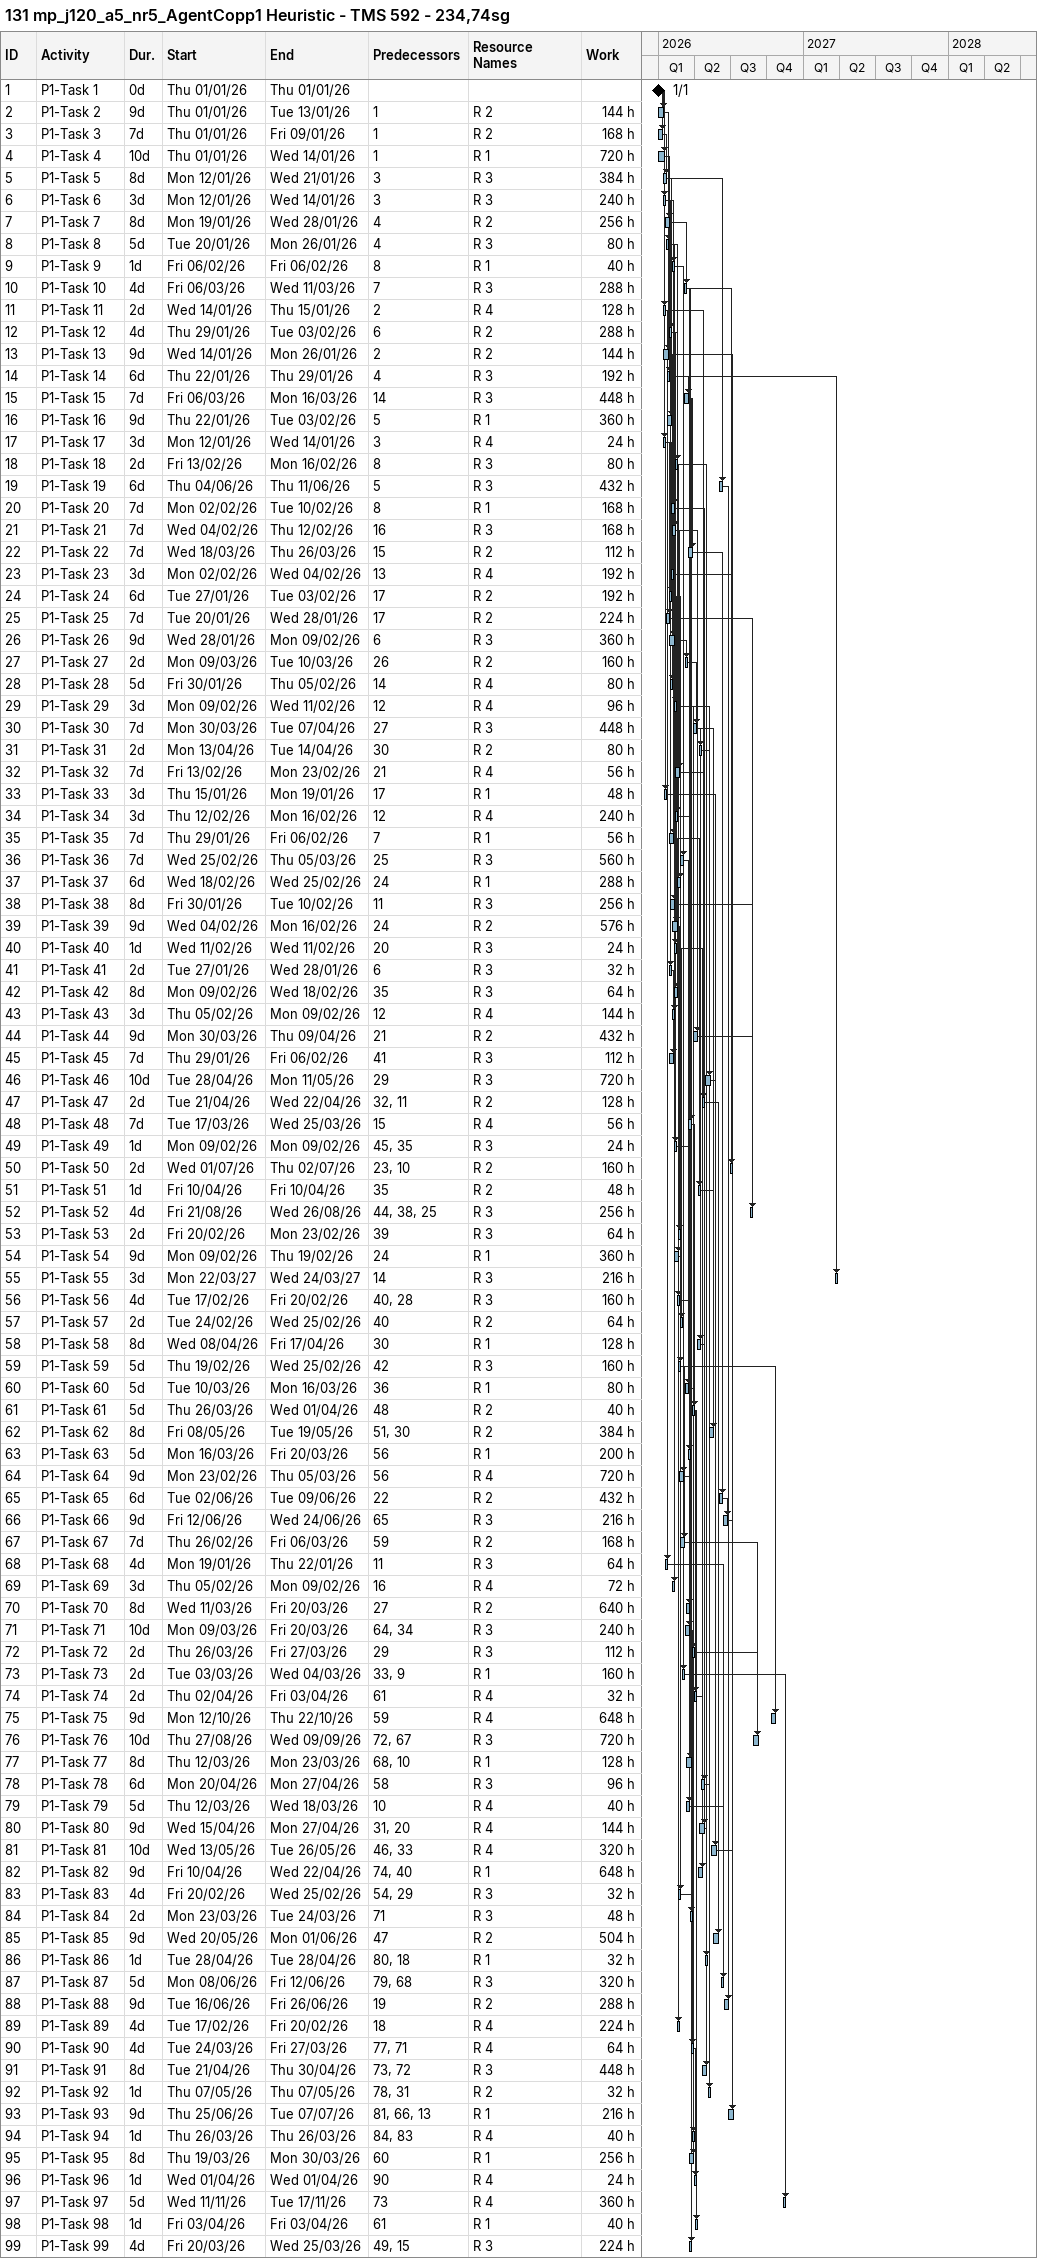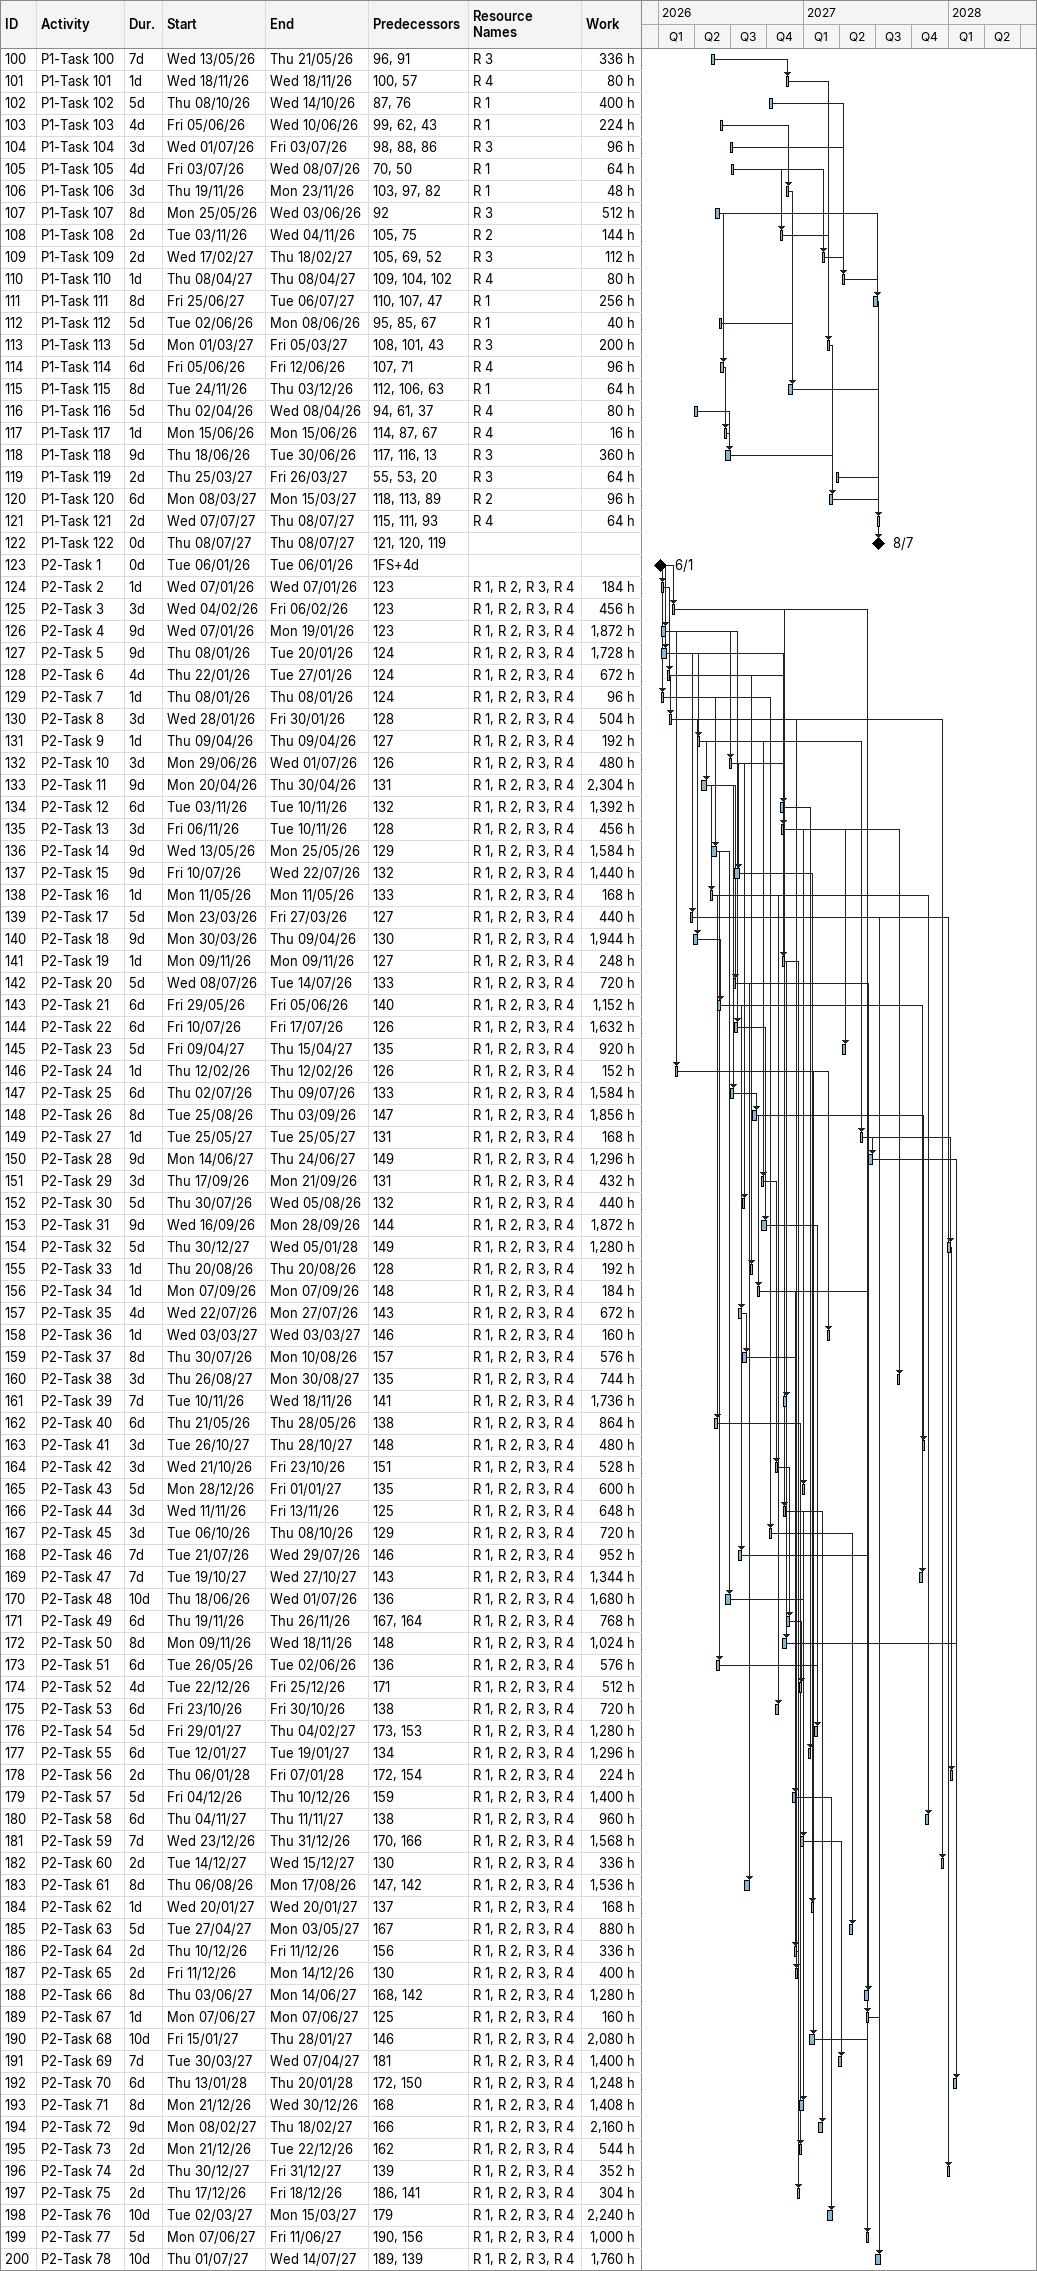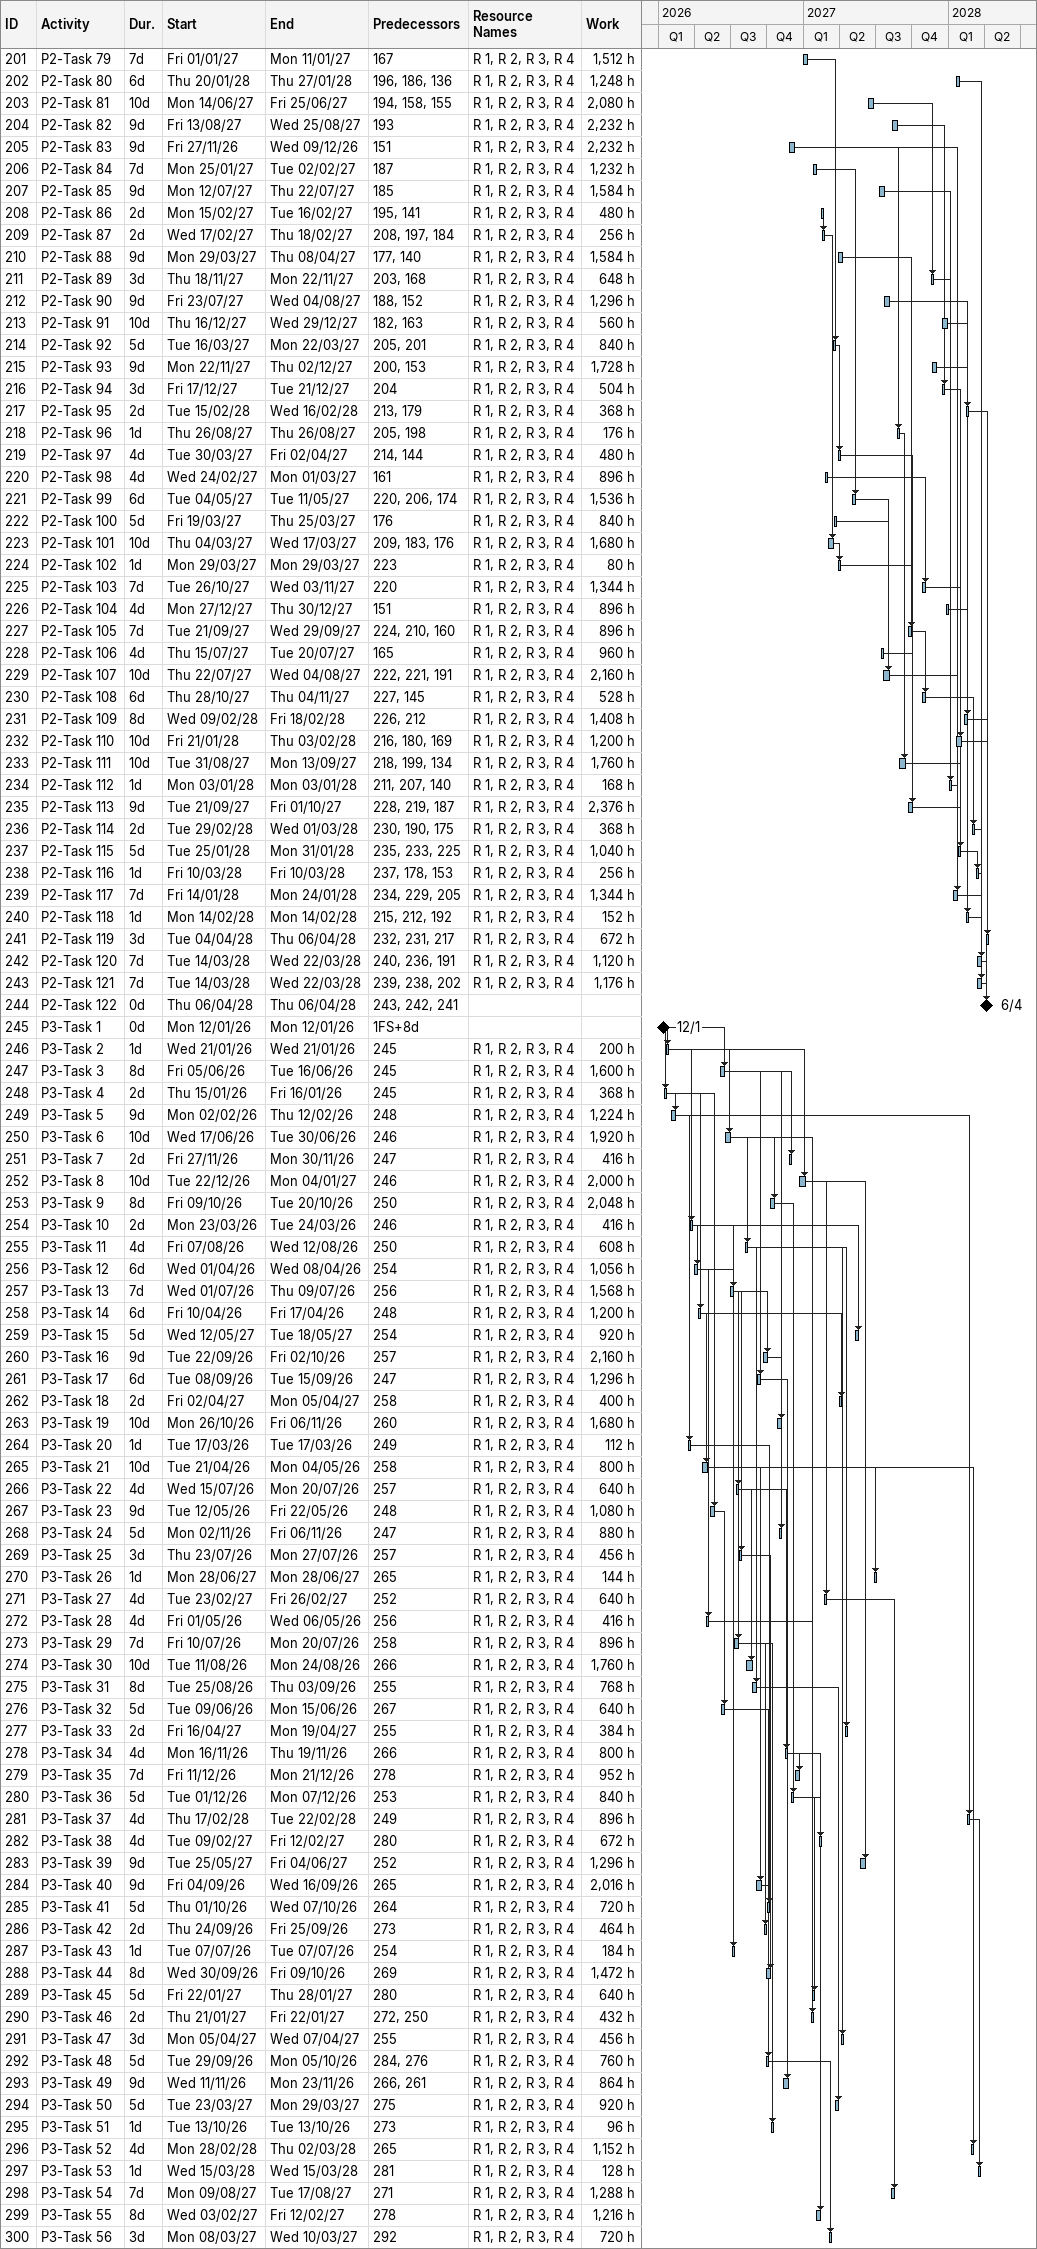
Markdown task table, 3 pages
131 mp_j120_a5_nr5_AgentCopp1 Heuristic - TMS 592 - 234,74sg

| ID | Task | Duration | Start | Finish | Predecessors | Resources | Work (h) |
|---|---|---|---|---|---|---|---|
| 1 | P1-Task 1 | 0d | 2026-01-01 | 2026-01-01 |  |  |  |
| 2 | P1-Task 2 | 9d | 2026-01-01 | 2026-01-13 | 1 | R 2 | 144 |
| 3 | P1-Task 3 | 7d | 2026-01-01 | 2026-01-09 | 1 | R 2 | 168 |
| 4 | P1-Task 4 | 10d | 2026-01-01 | 2026-01-14 | 1 | R 1 | 720 |
| 5 | P1-Task 5 | 8d | 2026-01-12 | 2026-01-21 | 3 | R 3 | 384 |
| 6 | P1-Task 6 | 3d | 2026-01-12 | 2026-01-14 | 3 | R 3 | 240 |
| 7 | P1-Task 7 | 8d | 2026-01-19 | 2026-01-28 | 4 | R 2 | 256 |
| 8 | P1-Task 8 | 5d | 2026-01-20 | 2026-01-26 | 4 | R 3 | 80 |
| 9 | P1-Task 9 | 1d | 2026-02-06 | 2026-02-06 | 8 | R 1 | 40 |
| 10 | P1-Task 10 | 4d | 2026-03-06 | 2026-03-11 | 7 | R 3 | 288 |
| 11 | P1-Task 11 | 2d | 2026-01-14 | 2026-01-15 | 2 | R 4 | 128 |
| 12 | P1-Task 12 | 4d | 2026-01-29 | 2026-02-03 | 6 | R 2 | 288 |
| 13 | P1-Task 13 | 9d | 2026-01-14 | 2026-01-26 | 2 | R 2 | 144 |
| 14 | P1-Task 14 | 6d | 2026-01-22 | 2026-01-29 | 4 | R 3 | 192 |
| 15 | P1-Task 15 | 7d | 2026-03-06 | 2026-03-16 | 14 | R 3 | 448 |
| 16 | P1-Task 16 | 9d | 2026-01-22 | 2026-02-03 | 5 | R 1 | 360 |
| 17 | P1-Task 17 | 3d | 2026-01-12 | 2026-01-14 | 3 | R 4 | 24 |
| 18 | P1-Task 18 | 2d | 2026-02-13 | 2026-02-16 | 8 | R 3 | 80 |
| 19 | P1-Task 19 | 6d | 2026-06-04 | 2026-06-11 | 5 | R 3 | 432 |
| 20 | P1-Task 20 | 7d | 2026-02-02 | 2026-02-10 | 8 | R 1 | 168 |
| 21 | P1-Task 21 | 7d | 2026-02-04 | 2026-02-12 | 16 | R 3 | 168 |
| 22 | P1-Task 22 | 7d | 2026-03-18 | 2026-03-26 | 15 | R 2 | 112 |
| 23 | P1-Task 23 | 3d | 2026-02-02 | 2026-02-04 | 13 | R 4 | 192 |
| 24 | P1-Task 24 | 6d | 2026-01-27 | 2026-02-03 | 17 | R 2 | 192 |
| 25 | P1-Task 25 | 7d | 2026-01-20 | 2026-01-28 | 17 | R 2 | 224 |
| 26 | P1-Task 26 | 9d | 2026-01-28 | 2026-02-09 | 6 | R 3 | 360 |
| 27 | P1-Task 27 | 2d | 2026-03-09 | 2026-03-10 | 26 | R 2 | 160 |
| 28 | P1-Task 28 | 5d | 2026-01-30 | 2026-02-05 | 14 | R 4 | 80 |
| 29 | P1-Task 29 | 3d | 2026-02-09 | 2026-02-11 | 12 | R 4 | 96 |
| 30 | P1-Task 30 | 7d | 2026-03-30 | 2026-04-07 | 27 | R 3 | 448 |
| 31 | P1-Task 31 | 2d | 2026-04-13 | 2026-04-14 | 30 | R 2 | 80 |
| 32 | P1-Task 32 | 7d | 2026-02-13 | 2026-02-23 | 21 | R 4 | 56 |
| 33 | P1-Task 33 | 3d | 2026-01-15 | 2026-01-19 | 17 | R 1 | 48 |
| 34 | P1-Task 34 | 3d | 2026-02-12 | 2026-02-16 | 12 | R 4 | 240 |
| 35 | P1-Task 35 | 7d | 2026-01-29 | 2026-02-06 | 7 | R 1 | 56 |
| 36 | P1-Task 36 | 7d | 2026-02-25 | 2026-03-05 | 25 | R 3 | 560 |
| 37 | P1-Task 37 | 6d | 2026-02-18 | 2026-02-25 | 24 | R 1 | 288 |
| 38 | P1-Task 38 | 8d | 2026-01-30 | 2026-02-10 | 11 | R 3 | 256 |
| 39 | P1-Task 39 | 9d | 2026-02-04 | 2026-02-16 | 24 | R 2 | 576 |
| 40 | P1-Task 40 | 1d | 2026-02-11 | 2026-02-11 | 20 | R 3 | 24 |
| 41 | P1-Task 41 | 2d | 2026-01-27 | 2026-01-28 | 6 | R 3 | 32 |
| 42 | P1-Task 42 | 8d | 2026-02-09 | 2026-02-18 | 35 | R 3 | 64 |
| 43 | P1-Task 43 | 3d | 2026-02-05 | 2026-02-09 | 12 | R 4 | 144 |
| 44 | P1-Task 44 | 9d | 2026-03-30 | 2026-04-09 | 21 | R 2 | 432 |
| 45 | P1-Task 45 | 7d | 2026-01-29 | 2026-02-06 | 41 | R 3 | 112 |
| 46 | P1-Task 46 | 10d | 2026-04-28 | 2026-05-11 | 29 | R 3 | 720 |
| 47 | P1-Task 47 | 2d | 2026-04-21 | 2026-04-22 | 32, 11 | R 2 | 128 |
| 48 | P1-Task 48 | 7d | 2026-03-17 | 2026-03-25 | 15 | R 4 | 56 |
| 49 | P1-Task 49 | 1d | 2026-02-09 | 2026-02-09 | 45, 35 | R 3 | 24 |
| 50 | P1-Task 50 | 2d | 2026-07-01 | 2026-07-02 | 23, 10 | R 2 | 160 |
| 51 | P1-Task 51 | 1d | 2026-04-10 | 2026-04-10 | 35 | R 2 | 48 |
| 52 | P1-Task 52 | 4d | 2026-08-21 | 2026-08-26 | 44, 38, 25 | R 3 | 256 |
| 53 | P1-Task 53 | 2d | 2026-02-20 | 2026-02-23 | 39 | R 3 | 64 |
| 54 | P1-Task 54 | 9d | 2026-02-09 | 2026-02-19 | 24 | R 1 | 360 |
| 55 | P1-Task 55 | 3d | 2027-03-22 | 2027-03-24 | 14 | R 3 | 216 |
| 56 | P1-Task 56 | 4d | 2026-02-17 | 2026-02-20 | 40, 28 | R 3 | 160 |
| 57 | P1-Task 57 | 2d | 2026-02-24 | 2026-02-25 | 40 | R 2 | 64 |
| 58 | P1-Task 58 | 8d | 2026-04-08 | 2026-04-17 | 30 | R 1 | 128 |
| 59 | P1-Task 59 | 5d | 2026-02-19 | 2026-02-25 | 42 | R 3 | 160 |
| 60 | P1-Task 60 | 5d | 2026-03-10 | 2026-03-16 | 36 | R 1 | 80 |
| 61 | P1-Task 61 | 5d | 2026-03-26 | 2026-04-01 | 48 | R 2 | 40 |
| 62 | P1-Task 62 | 8d | 2026-05-08 | 2026-05-19 | 51, 30 | R 2 | 384 |
| 63 | P1-Task 63 | 5d | 2026-03-16 | 2026-03-20 | 56 | R 1 | 200 |
| 64 | P1-Task 64 | 9d | 2026-02-23 | 2026-03-05 | 56 | R 4 | 720 |
| 65 | P1-Task 65 | 6d | 2026-06-02 | 2026-06-09 | 22 | R 2 | 432 |
| 66 | P1-Task 66 | 9d | 2026-06-12 | 2026-06-24 | 65 | R 3 | 216 |
| 67 | P1-Task 67 | 7d | 2026-02-26 | 2026-03-06 | 59 | R 2 | 168 |
| 68 | P1-Task 68 | 4d | 2026-01-19 | 2026-01-22 | 11 | R 3 | 64 |
| 69 | P1-Task 69 | 3d | 2026-02-05 | 2026-02-09 | 16 | R 4 | 72 |
| 70 | P1-Task 70 | 8d | 2026-03-11 | 2026-03-20 | 27 | R 2 | 640 |
| 71 | P1-Task 71 | 10d | 2026-03-09 | 2026-03-20 | 64, 34 | R 3 | 240 |
| 72 | P1-Task 72 | 2d | 2026-03-26 | 2026-03-27 | 29 | R 3 | 112 |
| 73 | P1-Task 73 | 2d | 2026-03-03 | 2026-03-04 | 33, 9 | R 1 | 160 |
| 74 | P1-Task 74 | 2d | 2026-04-02 | 2026-04-03 | 61 | R 4 | 32 |
| 75 | P1-Task 75 | 9d | 2026-10-12 | 2026-10-22 | 59 | R 4 | 648 |
| 76 | P1-Task 76 | 10d | 2026-08-27 | 2026-09-09 | 72, 67 | R 3 | 720 |
| 77 | P1-Task 77 | 8d | 2026-03-12 | 2026-03-23 | 68, 10 | R 1 | 128 |
| 78 | P1-Task 78 | 6d | 2026-04-20 | 2026-04-27 | 58 | R 3 | 96 |
| 79 | P1-Task 79 | 5d | 2026-03-12 | 2026-03-18 | 10 | R 4 | 40 |
| 80 | P1-Task 80 | 9d | 2026-04-15 | 2026-04-27 | 31, 20 | R 4 | 144 |
| 81 | P1-Task 81 | 10d | 2026-05-13 | 2026-05-26 | 46, 33 | R 4 | 320 |
| 82 | P1-Task 82 | 9d | 2026-04-10 | 2026-04-22 | 74, 40 | R 1 | 648 |
| 83 | P1-Task 83 | 4d | 2026-02-20 | 2026-02-25 | 54, 29 | R 3 | 32 |
| 84 | P1-Task 84 | 2d | 2026-03-23 | 2026-03-24 | 71 | R 3 | 48 |
| 85 | P1-Task 85 | 9d | 2026-05-20 | 2026-06-01 | 47 | R 2 | 504 |
| 86 | P1-Task 86 | 1d | 2026-04-28 | 2026-04-28 | 80, 18 | R 1 | 32 |
| 87 | P1-Task 87 | 5d | 2026-06-08 | 2026-06-12 | 79, 68 | R 3 | 320 |
| 88 | P1-Task 88 | 9d | 2026-06-16 | 2026-06-26 | 19 | R 2 | 288 |
| 89 | P1-Task 89 | 4d | 2026-02-17 | 2026-02-20 | 18 | R 4 | 224 |
| 90 | P1-Task 90 | 4d | 2026-03-24 | 2026-03-27 | 77, 71 | R 4 | 64 |
| 91 | P1-Task 91 | 8d | 2026-04-21 | 2026-04-30 | 73, 72 | R 3 | 448 |
| 92 | P1-Task 92 | 1d | 2026-05-07 | 2026-05-07 | 78, 31 | R 2 | 32 |
| 93 | P1-Task 93 | 9d | 2026-06-25 | 2026-07-07 | 81, 66, 13 | R 1 | 216 |
| 94 | P1-Task 94 | 1d | 2026-03-26 | 2026-03-26 | 84, 83 | R 4 | 40 |
| 95 | P1-Task 95 | 8d | 2026-03-19 | 2026-03-30 | 60 | R 1 | 256 |
| 96 | P1-Task 96 | 1d | 2026-04-01 | 2026-04-01 | 90 | R 4 | 24 |
| 97 | P1-Task 97 | 5d | 2026-11-11 | 2026-11-17 | 73 | R 4 | 360 |
| 98 | P1-Task 98 | 1d | 2026-04-03 | 2026-04-03 | 61 | R 1 | 40 |
| 99 | P1-Task 99 | 4d | 2026-03-20 | 2026-03-25 | 49, 15 | R 3 | 224 |
| 100 | P1-Task 100 | 7d | 2026-05-13 | 2026-05-21 | 96, 91 | R 3 | 336 |
| 101 | P1-Task 101 | 1d | 2026-11-18 | 2026-11-18 | 100, 57 | R 4 | 80 |
| 102 | P1-Task 102 | 5d | 2026-10-08 | 2026-10-14 | 87, 76 | R 1 | 400 |
| 103 | P1-Task 103 | 4d | 2026-06-05 | 2026-06-10 | 99, 62, 43 | R 1 | 224 |
| 104 | P1-Task 104 | 3d | 2026-07-01 | 2026-07-03 | 98, 88, 86 | R 3 | 96 |
| 105 | P1-Task 105 | 4d | 2026-07-03 | 2026-07-08 | 70, 50 | R 1 | 64 |
| 106 | P1-Task 106 | 3d | 2026-11-19 | 2026-11-23 | 103, 97, 82 | R 1 | 48 |
| 107 | P1-Task 107 | 8d | 2026-05-25 | 2026-06-03 | 92 | R 3 | 512 |
| 108 | P1-Task 108 | 2d | 2026-11-03 | 2026-11-04 | 105, 75 | R 2 | 144 |
| 109 | P1-Task 109 | 2d | 2027-02-17 | 2027-02-18 | 105, 69, 52 | R 3 | 112 |
| 110 | P1-Task 110 | 1d | 2027-04-08 | 2027-04-08 | 109, 104, 102 | R 4 | 80 |
| 111 | P1-Task 111 | 8d | 2027-06-25 | 2027-07-06 | 110, 107, 47 | R 1 | 256 |
| 112 | P1-Task 112 | 5d | 2026-06-02 | 2026-06-08 | 95, 85, 67 | R 1 | 40 |
| 113 | P1-Task 113 | 5d | 2027-03-01 | 2027-03-05 | 108, 101, 43 | R 3 | 200 |
| 114 | P1-Task 114 | 6d | 2026-06-05 | 2026-06-12 | 107, 71 | R 4 | 96 |
| 115 | P1-Task 115 | 8d | 2026-11-24 | 2026-12-03 | 112, 106, 63 | R 1 | 64 |
| 116 | P1-Task 116 | 5d | 2026-04-02 | 2026-04-08 | 94, 61, 37 | R 4 | 80 |
| 117 | P1-Task 117 | 1d | 2026-06-15 | 2026-06-15 | 114, 87, 67 | R 4 | 16 |
| 118 | P1-Task 118 | 9d | 2026-06-18 | 2026-06-30 | 117, 116, 13 | R 3 | 360 |
| 119 | P1-Task 119 | 2d | 2027-03-25 | 2027-03-26 | 55, 53, 20 | R 3 | 64 |
| 120 | P1-Task 120 | 6d | 2027-03-08 | 2027-03-15 | 118, 113, 89 | R 2 | 96 |
| 121 | P1-Task 121 | 2d | 2027-07-07 | 2027-07-08 | 115, 111, 93 | R 4 | 64 |
| 122 | P1-Task 122 | 0d | 2027-07-08 | 2027-07-08 | 121, 120, 119 |  |  |
| 123 | P2-Task 1 | 0d | 2026-01-06 | 2026-01-06 | 1FS+4d |  |  |
| 124 | P2-Task 2 | 1d | 2026-01-07 | 2026-01-07 | 123 | R 1, R 2, R 3, R 4 | 184 |
| 125 | P2-Task 3 | 3d | 2026-02-04 | 2026-02-06 | 123 | R 1, R 2, R 3, R 4 | 456 |
| 126 | P2-Task 4 | 9d | 2026-01-07 | 2026-01-19 | 123 | R 1, R 2, R 3, R 4 | 1872 |
| 127 | P2-Task 5 | 9d | 2026-01-08 | 2026-01-20 | 124 | R 1, R 2, R 3, R 4 | 1728 |
| 128 | P2-Task 6 | 4d | 2026-01-22 | 2026-01-27 | 124 | R 1, R 2, R 3, R 4 | 672 |
| 129 | P2-Task 7 | 1d | 2026-01-08 | 2026-01-08 | 124 | R 1, R 2, R 3, R 4 | 96 |
| 130 | P2-Task 8 | 3d | 2026-01-28 | 2026-01-30 | 128 | R 1, R 2, R 3, R 4 | 504 |
| 131 | P2-Task 9 | 1d | 2026-04-09 | 2026-04-09 | 127 | R 1, R 2, R 3, R 4 | 192 |
| 132 | P2-Task 10 | 3d | 2026-06-29 | 2026-07-01 | 126 | R 1, R 2, R 3, R 4 | 480 |
| 133 | P2-Task 11 | 9d | 2026-04-20 | 2026-04-30 | 131 | R 1, R 2, R 3, R 4 | 2304 |
| 134 | P2-Task 12 | 6d | 2026-11-03 | 2026-11-10 | 132 | R 1, R 2, R 3, R 4 | 1392 |
| 135 | P2-Task 13 | 3d | 2026-11-06 | 2026-11-10 | 128 | R 1, R 2, R 3, R 4 | 456 |
| 136 | P2-Task 14 | 9d | 2026-05-13 | 2026-05-25 | 129 | R 1, R 2, R 3, R 4 | 1584 |
| 137 | P2-Task 15 | 9d | 2026-07-10 | 2026-07-22 | 132 | R 1, R 2, R 3, R 4 | 1440 |
| 138 | P2-Task 16 | 1d | 2026-05-11 | 2026-05-11 | 133 | R 1, R 2, R 3, R 4 | 168 |
| 139 | P2-Task 17 | 5d | 2026-03-23 | 2026-03-27 | 127 | R 1, R 2, R 3, R 4 | 440 |
| 140 | P2-Task 18 | 9d | 2026-03-30 | 2026-04-09 | 130 | R 1, R 2, R 3, R 4 | 1944 |
| 141 | P2-Task 19 | 1d | 2026-11-09 | 2026-11-09 | 127 | R 1, R 2, R 3, R 4 | 248 |
| 142 | P2-Task 20 | 5d | 2026-07-08 | 2026-07-14 | 133 | R 1, R 2, R 3, R 4 | 720 |
| 143 | P2-Task 21 | 6d | 2026-05-29 | 2026-06-05 | 140 | R 1, R 2, R 3, R 4 | 1152 |
| 144 | P2-Task 22 | 6d | 2026-07-10 | 2026-07-17 | 126 | R 1, R 2, R 3, R 4 | 1632 |
| 145 | P2-Task 23 | 5d | 2027-04-09 | 2027-04-15 | 135 | R 1, R 2, R 3, R 4 | 920 |
| 146 | P2-Task 24 | 1d | 2026-02-12 | 2026-02-12 | 126 | R 1, R 2, R 3, R 4 | 152 |
| 147 | P2-Task 25 | 6d | 2026-07-02 | 2026-07-09 | 133 | R 1, R 2, R 3, R 4 | 1584 |
| 148 | P2-Task 26 | 8d | 2026-08-25 | 2026-09-03 | 147 | R 1, R 2, R 3, R 4 | 1856 |
| 149 | P2-Task 27 | 1d | 2027-05-25 | 2027-05-25 | 131 | R 1, R 2, R 3, R 4 | 168 |
| 150 | P2-Task 28 | 9d | 2027-06-14 | 2027-06-24 | 149 | R 1, R 2, R 3, R 4 | 1296 |
| 151 | P2-Task 29 | 3d | 2026-09-17 | 2026-09-21 | 131 | R 1, R 2, R 3, R 4 | 432 |
| 152 | P2-Task 30 | 5d | 2026-07-30 | 2026-08-05 | 132 | R 1, R 2, R 3, R 4 | 440 |
| 153 | P2-Task 31 | 9d | 2026-09-16 | 2026-09-28 | 144 | R 1, R 2, R 3, R 4 | 1872 |
| 154 | P2-Task 32 | 5d | 2027-12-30 | 2028-01-05 | 149 | R 1, R 2, R 3, R 4 | 1280 |
| 155 | P2-Task 33 | 1d | 2026-08-20 | 2026-08-20 | 128 | R 1, R 2, R 3, R 4 | 192 |
| 156 | P2-Task 34 | 1d | 2026-09-07 | 2026-09-07 | 148 | R 1, R 2, R 3, R 4 | 184 |
| 157 | P2-Task 35 | 4d | 2026-07-22 | 2026-07-27 | 143 | R 1, R 2, R 3, R 4 | 672 |
| 158 | P2-Task 36 | 1d | 2027-03-03 | 2027-03-03 | 146 | R 1, R 2, R 3, R 4 | 160 |
| 159 | P2-Task 37 | 8d | 2026-07-30 | 2026-08-10 | 157 | R 1, R 2, R 3, R 4 | 576 |
| 160 | P2-Task 38 | 3d | 2027-08-26 | 2027-08-30 | 135 | R 1, R 2, R 3, R 4 | 744 |
| 161 | P2-Task 39 | 7d | 2026-11-10 | 2026-11-18 | 141 | R 1, R 2, R 3, R 4 | 1736 |
| 162 | P2-Task 40 | 6d | 2026-05-21 | 2026-05-28 | 138 | R 1, R 2, R 3, R 4 | 864 |
| 163 | P2-Task 41 | 3d | 2027-10-26 | 2027-10-28 | 148 | R 1, R 2, R 3, R 4 | 480 |
| 164 | P2-Task 42 | 3d | 2026-10-21 | 2026-10-23 | 151 | R 1, R 2, R 3, R 4 | 528 |
| 165 | P2-Task 43 | 5d | 2026-12-28 | 2027-01-01 | 135 | R 1, R 2, R 3, R 4 | 600 |
| 166 | P2-Task 44 | 3d | 2026-11-11 | 2026-11-13 | 125 | R 1, R 2, R 3, R 4 | 648 |
| 167 | P2-Task 45 | 3d | 2026-10-06 | 2026-10-08 | 129 | R 1, R 2, R 3, R 4 | 720 |
| 168 | P2-Task 46 | 7d | 2026-07-21 | 2026-07-29 | 146 | R 1, R 2, R 3, R 4 | 952 |
| 169 | P2-Task 47 | 7d | 2027-10-19 | 2027-10-27 | 143 | R 1, R 2, R 3, R 4 | 1344 |
| 170 | P2-Task 48 | 10d | 2026-06-18 | 2026-07-01 | 136 | R 1, R 2, R 3, R 4 | 1680 |
| 171 | P2-Task 49 | 6d | 2026-11-19 | 2026-11-26 | 167, 164 | R 1, R 2, R 3, R 4 | 768 |
| 172 | P2-Task 50 | 8d | 2026-11-09 | 2026-11-18 | 148 | R 1, R 2, R 3, R 4 | 1024 |
| 173 | P2-Task 51 | 6d | 2026-05-26 | 2026-06-02 | 136 | R 1, R 2, R 3, R 4 | 576 |
| 174 | P2-Task 52 | 4d | 2026-12-22 | 2026-12-25 | 171 | R 1, R 2, R 3, R 4 | 512 |
| 175 | P2-Task 53 | 6d | 2026-10-23 | 2026-10-30 | 138 | R 1, R 2, R 3, R 4 | 720 |
| 176 | P2-Task 54 | 5d | 2027-01-29 | 2027-02-04 | 173, 153 | R 1, R 2, R 3, R 4 | 1280 |
| 177 | P2-Task 55 | 6d | 2027-01-12 | 2027-01-19 | 134 | R 1, R 2, R 3, R 4 | 1296 |
| 178 | P2-Task 56 | 2d | 2028-01-06 | 2028-01-07 | 172, 154 | R 1, R 2, R 3, R 4 | 224 |
| 179 | P2-Task 57 | 5d | 2026-12-04 | 2026-12-10 | 159 | R 1, R 2, R 3, R 4 | 1400 |
| 180 | P2-Task 58 | 6d | 2027-11-04 | 2027-11-11 | 138 | R 1, R 2, R 3, R 4 | 960 |
| 181 | P2-Task 59 | 7d | 2026-12-23 | 2026-12-31 | 170, 166 | R 1, R 2, R 3, R 4 | 1568 |
| 182 | P2-Task 60 | 2d | 2027-12-14 | 2027-12-15 | 130 | R 1, R 2, R 3, R 4 | 336 |
| 183 | P2-Task 61 | 8d | 2026-08-06 | 2026-08-17 | 147, 142 | R 1, R 2, R 3, R 4 | 1536 |
| 184 | P2-Task 62 | 1d | 2027-01-20 | 2027-01-20 | 137 | R 1, R 2, R 3, R 4 | 168 |
| 185 | P2-Task 63 | 5d | 2027-04-27 | 2027-05-03 | 167 | R 1, R 2, R 3, R 4 | 880 |
| 186 | P2-Task 64 | 2d | 2026-12-10 | 2026-12-11 | 156 | R 1, R 2, R 3, R 4 | 336 |
| 187 | P2-Task 65 | 2d | 2026-12-11 | 2026-12-14 | 130 | R 1, R 2, R 3, R 4 | 400 |
| 188 | P2-Task 66 | 8d | 2027-06-03 | 2027-06-14 | 168, 142 | R 1, R 2, R 3, R 4 | 1280 |
| 189 | P2-Task 67 | 1d | 2027-06-07 | 2027-06-07 | 125 | R 1, R 2, R 3, R 4 | 160 |
| 190 | P2-Task 68 | 10d | 2027-01-15 | 2027-01-28 | 146 | R 1, R 2, R 3, R 4 | 2080 |
| 191 | P2-Task 69 | 7d | 2027-03-30 | 2027-04-07 | 181 | R 1, R 2, R 3, R 4 | 1400 |
| 192 | P2-Task 70 | 6d | 2028-01-13 | 2028-01-20 | 172, 150 | R 1, R 2, R 3, R 4 | 1248 |
| 193 | P2-Task 71 | 8d | 2026-12-21 | 2026-12-30 | 168 | R 1, R 2, R 3, R 4 | 1408 |
| 194 | P2-Task 72 | 9d | 2027-02-08 | 2027-02-18 | 166 | R 1, R 2, R 3, R 4 | 2160 |
| 195 | P2-Task 73 | 2d | 2026-12-21 | 2026-12-22 | 162 | R 1, R 2, R 3, R 4 | 544 |
| 196 | P2-Task 74 | 2d | 2027-12-30 | 2027-12-31 | 139 | R 1, R 2, R 3, R 4 | 352 |
| 197 | P2-Task 75 | 2d | 2026-12-17 | 2026-12-18 | 186, 141 | R 1, R 2, R 3, R 4 | 304 |
| 198 | P2-Task 76 | 10d | 2027-03-02 | 2027-03-15 | 179 | R 1, R 2, R 3, R 4 | 2240 |
| 199 | P2-Task 77 | 5d | 2027-06-07 | 2027-06-11 | 190, 156 | R 1, R 2, R 3, R 4 | 1000 |
| 200 | P2-Task 78 | 10d | 2027-07-01 | 2027-07-14 | 189, 139 | R 1, R 2, R 3, R 4 | 1760 |
| 201 | P2-Task 79 | 7d | 2027-01-01 | 2027-01-11 | 167 | R 1, R 2, R 3, R 4 | 1512 |
| 202 | P2-Task 80 | 6d | 2028-01-20 | 2028-01-27 | 196, 186, 136 | R 1, R 2, R 3, R 4 | 1248 |
| 203 | P2-Task 81 | 10d | 2027-06-14 | 2027-06-25 | 194, 158, 155 | R 1, R 2, R 3, R 4 | 2080 |
| 204 | P2-Task 82 | 9d | 2027-08-13 | 2027-08-25 | 193 | R 1, R 2, R 3, R 4 | 2232 |
| 205 | P2-Task 83 | 9d | 2026-11-27 | 2026-12-09 | 151 | R 1, R 2, R 3, R 4 | 2232 |
| 206 | P2-Task 84 | 7d | 2027-01-25 | 2027-02-02 | 187 | R 1, R 2, R 3, R 4 | 1232 |
| 207 | P2-Task 85 | 9d | 2027-07-12 | 2027-07-22 | 185 | R 1, R 2, R 3, R 4 | 1584 |
| 208 | P2-Task 86 | 2d | 2027-02-15 | 2027-02-16 | 195, 141 | R 1, R 2, R 3, R 4 | 480 |
| 209 | P2-Task 87 | 2d | 2027-02-17 | 2027-02-18 | 208, 197, 184 | R 1, R 2, R 3, R 4 | 256 |
| 210 | P2-Task 88 | 9d | 2027-03-29 | 2027-04-08 | 177, 140 | R 1, R 2, R 3, R 4 | 1584 |
| 211 | P2-Task 89 | 3d | 2027-11-18 | 2027-11-22 | 203, 168 | R 1, R 2, R 3, R 4 | 648 |
| 212 | P2-Task 90 | 9d | 2027-07-23 | 2027-08-04 | 188, 152 | R 1, R 2, R 3, R 4 | 1296 |
| 213 | P2-Task 91 | 10d | 2027-12-16 | 2027-12-29 | 182, 163 | R 1, R 2, R 3, R 4 | 560 |
| 214 | P2-Task 92 | 5d | 2027-03-16 | 2027-03-22 | 205, 201 | R 1, R 2, R 3, R 4 | 840 |
| 215 | P2-Task 93 | 9d | 2027-11-22 | 2027-12-02 | 200, 153 | R 1, R 2, R 3, R 4 | 1728 |
| 216 | P2-Task 94 | 3d | 2027-12-17 | 2027-12-21 | 204 | R 1, R 2, R 3, R 4 | 504 |
| 217 | P2-Task 95 | 2d | 2028-02-15 | 2028-02-16 | 213, 179 | R 1, R 2, R 3, R 4 | 368 |
| 218 | P2-Task 96 | 1d | 2027-08-26 | 2027-08-26 | 205, 198 | R 1, R 2, R 3, R 4 | 176 |
| 219 | P2-Task 97 | 4d | 2027-03-30 | 2027-04-02 | 214, 144 | R 1, R 2, R 3, R 4 | 480 |
| 220 | P2-Task 98 | 4d | 2027-02-24 | 2027-03-01 | 161 | R 1, R 2, R 3, R 4 | 896 |
| 221 | P2-Task 99 | 6d | 2027-05-04 | 2027-05-11 | 220, 206, 174 | R 1, R 2, R 3, R 4 | 1536 |
| 222 | P2-Task 100 | 5d | 2027-03-19 | 2027-03-25 | 176 | R 1, R 2, R 3, R 4 | 840 |
| 223 | P2-Task 101 | 10d | 2027-03-04 | 2027-03-17 | 209, 183, 176 | R 1, R 2, R 3, R 4 | 1680 |
| 224 | P2-Task 102 | 1d | 2027-03-29 | 2027-03-29 | 223 | R 1, R 2, R 3, R 4 | 80 |
| 225 | P2-Task 103 | 7d | 2027-10-26 | 2027-11-03 | 220 | R 1, R 2, R 3, R 4 | 1344 |
| 226 | P2-Task 104 | 4d | 2027-12-27 | 2027-12-30 | 151 | R 1, R 2, R 3, R 4 | 896 |
| 227 | P2-Task 105 | 7d | 2027-09-21 | 2027-09-29 | 224, 210, 160 | R 1, R 2, R 3, R 4 | 896 |
| 228 | P2-Task 106 | 4d | 2027-07-15 | 2027-07-20 | 165 | R 1, R 2, R 3, R 4 | 960 |
| 229 | P2-Task 107 | 10d | 2027-07-22 | 2027-08-04 | 222, 221, 191 | R 1, R 2, R 3, R 4 | 2160 |
| 230 | P2-Task 108 | 6d | 2027-10-28 | 2027-11-04 | 227, 145 | R 1, R 2, R 3, R 4 | 528 |
| 231 | P2-Task 109 | 8d | 2028-02-09 | 2028-02-18 | 226, 212 | R 1, R 2, R 3, R 4 | 1408 |
| 232 | P2-Task 110 | 10d | 2028-01-21 | 2028-02-03 | 216, 180, 169 | R 1, R 2, R 3, R 4 | 1200 |
| 233 | P2-Task 111 | 10d | 2027-08-31 | 2027-09-13 | 218, 199, 134 | R 1, R 2, R 3, R 4 | 1760 |
| 234 | P2-Task 112 | 1d | 2028-01-03 | 2028-01-03 | 211, 207, 140 | R 1, R 2, R 3, R 4 | 168 |
| 235 | P2-Task 113 | 9d | 2027-09-21 | 2027-10-01 | 228, 219, 187 | R 1, R 2, R 3, R 4 | 2376 |
| 236 | P2-Task 114 | 2d | 2028-02-29 | 2028-03-01 | 230, 190, 175 | R 1, R 2, R 3, R 4 | 368 |
| 237 | P2-Task 115 | 5d | 2028-01-25 | 2028-01-31 | 235, 233, 225 | R 1, R 2, R 3, R 4 | 1040 |
| 238 | P2-Task 116 | 1d | 2028-03-10 | 2028-03-10 | 237, 178, 153 | R 1, R 2, R 3, R 4 | 256 |
| 239 | P2-Task 117 | 7d | 2028-01-14 | 2028-01-24 | 234, 229, 205 | R 1, R 2, R 3, R 4 | 1344 |
| 240 | P2-Task 118 | 1d | 2028-02-14 | 2028-02-14 | 215, 212, 192 | R 1, R 2, R 3, R 4 | 152 |
| 241 | P2-Task 119 | 3d | 2028-04-04 | 2028-04-06 | 232, 231, 217 | R 1, R 2, R 3, R 4 | 672 |
| 242 | P2-Task 120 | 7d | 2028-03-14 | 2028-03-22 | 240, 236, 191 | R 1, R 2, R 3, R 4 | 1120 |
| 243 | P2-Task 121 | 7d | 2028-03-14 | 2028-03-22 | 239, 238, 202 | R 1, R 2, R 3, R 4 | 1176 |
| 244 | P2-Task 122 | 0d | 2028-04-06 | 2028-04-06 | 243, 242, 241 |  |  |
| 245 | P3-Task 1 | 0d | 2026-01-12 | 2026-01-12 | 1FS+8d |  |  |
| 246 | P3-Task 2 | 1d | 2026-01-21 | 2026-01-21 | 245 | R 1, R 2, R 3, R 4 | 200 |
| 247 | P3-Task 3 | 8d | 2026-06-05 | 2026-06-16 | 245 | R 1, R 2, R 3, R 4 | 1600 |
| 248 | P3-Task 4 | 2d | 2026-01-15 | 2026-01-16 | 245 | R 1, R 2, R 3, R 4 | 368 |
| 249 | P3-Task 5 | 9d | 2026-02-02 | 2026-02-12 | 248 | R 1, R 2, R 3, R 4 | 1224 |
| 250 | P3-Task 6 | 10d | 2026-06-17 | 2026-06-30 | 246 | R 1, R 2, R 3, R 4 | 1920 |
| 251 | P3-Task 7 | 2d | 2026-11-27 | 2026-11-30 | 247 | R 1, R 2, R 3, R 4 | 416 |
| 252 | P3-Task 8 | 10d | 2026-12-22 | 2027-01-04 | 246 | R 1, R 2, R 3, R 4 | 2000 |
| 253 | P3-Task 9 | 8d | 2026-10-09 | 2026-10-20 | 250 | R 1, R 2, R 3, R 4 | 2048 |
| 254 | P3-Task 10 | 2d | 2026-03-23 | 2026-03-24 | 246 | R 1, R 2, R 3, R 4 | 416 |
| 255 | P3-Task 11 | 4d | 2026-08-07 | 2026-08-12 | 250 | R 1, R 2, R 3, R 4 | 608 |
| 256 | P3-Task 12 | 6d | 2026-04-01 | 2026-04-08 | 254 | R 1, R 2, R 3, R 4 | 1056 |
| 257 | P3-Task 13 | 7d | 2026-07-01 | 2026-07-09 | 256 | R 1, R 2, R 3, R 4 | 1568 |
| 258 | P3-Task 14 | 6d | 2026-04-10 | 2026-04-17 | 248 | R 1, R 2, R 3, R 4 | 1200 |
| 259 | P3-Task 15 | 5d | 2027-05-12 | 2027-05-18 | 254 | R 1, R 2, R 3, R 4 | 920 |
| 260 | P3-Task 16 | 9d | 2026-09-22 | 2026-10-02 | 257 | R 1, R 2, R 3, R 4 | 2160 |
| 261 | P3-Task 17 | 6d | 2026-09-08 | 2026-09-15 | 247 | R 1, R 2, R 3, R 4 | 1296 |
| 262 | P3-Task 18 | 2d | 2027-04-02 | 2027-04-05 | 258 | R 1, R 2, R 3, R 4 | 400 |
| 263 | P3-Task 19 | 10d | 2026-10-26 | 2026-11-06 | 260 | R 1, R 2, R 3, R 4 | 1680 |
| 264 | P3-Task 20 | 1d | 2026-03-17 | 2026-03-17 | 249 | R 1, R 2, R 3, R 4 | 112 |
| 265 | P3-Task 21 | 10d | 2026-04-21 | 2026-05-04 | 258 | R 1, R 2, R 3, R 4 | 800 |
| 266 | P3-Task 22 | 4d | 2026-07-15 | 2026-07-20 | 257 | R 1, R 2, R 3, R 4 | 640 |
| 267 | P3-Task 23 | 9d | 2026-05-12 | 2026-05-22 | 248 | R 1, R 2, R 3, R 4 | 1080 |
| 268 | P3-Task 24 | 5d | 2026-11-02 | 2026-11-06 | 247 | R 1, R 2, R 3, R 4 | 880 |
| 269 | P3-Task 25 | 3d | 2026-07-23 | 2026-07-27 | 257 | R 1, R 2, R 3, R 4 | 456 |
| 270 | P3-Task 26 | 1d | 2027-06-28 | 2027-06-28 | 265 | R 1, R 2, R 3, R 4 | 144 |
| 271 | P3-Task 27 | 4d | 2027-02-23 | 2027-02-26 | 252 | R 1, R 2, R 3, R 4 | 640 |
| 272 | P3-Task 28 | 4d | 2026-05-01 | 2026-05-06 | 256 | R 1, R 2, R 3, R 4 | 416 |
| 273 | P3-Task 29 | 7d | 2026-07-10 | 2026-07-20 | 258 | R 1, R 2, R 3, R 4 | 896 |
| 274 | P3-Task 30 | 10d | 2026-08-11 | 2026-08-24 | 266 | R 1, R 2, R 3, R 4 | 1760 |
| 275 | P3-Task 31 | 8d | 2026-08-25 | 2026-09-03 | 255 | R 1, R 2, R 3, R 4 | 768 |
| 276 | P3-Task 32 | 5d | 2026-06-09 | 2026-06-15 | 267 | R 1, R 2, R 3, R 4 | 640 |
| 277 | P3-Task 33 | 2d | 2027-04-16 | 2027-04-19 | 255 | R 1, R 2, R 3, R 4 | 384 |
| 278 | P3-Task 34 | 4d | 2026-11-16 | 2026-11-19 | 266 | R 1, R 2, R 3, R 4 | 800 |
| 279 | P3-Task 35 | 7d | 2026-12-11 | 2026-12-21 | 278 | R 1, R 2, R 3, R 4 | 952 |
| 280 | P3-Task 36 | 5d | 2026-12-01 | 2026-12-07 | 253 | R 1, R 2, R 3, R 4 | 840 |
| 281 | P3-Task 37 | 4d | 2028-02-17 | 2028-02-22 | 249 | R 1, R 2, R 3, R 4 | 896 |
| 282 | P3-Task 38 | 4d | 2027-02-09 | 2027-02-12 | 280 | R 1, R 2, R 3, R 4 | 672 |
| 283 | P3-Task 39 | 9d | 2027-05-25 | 2027-06-04 | 252 | R 1, R 2, R 3, R 4 | 1296 |
| 284 | P3-Task 40 | 9d | 2026-09-04 | 2026-09-16 | 265 | R 1, R 2, R 3, R 4 | 2016 |
| 285 | P3-Task 41 | 5d | 2026-10-01 | 2026-10-07 | 264 | R 1, R 2, R 3, R 4 | 720 |
| 286 | P3-Task 42 | 2d | 2026-09-24 | 2026-09-25 | 273 | R 1, R 2, R 3, R 4 | 464 |
| 287 | P3-Task 43 | 1d | 2026-07-07 | 2026-07-07 | 254 | R 1, R 2, R 3, R 4 | 184 |
| 288 | P3-Task 44 | 8d | 2026-09-30 | 2026-10-09 | 269 | R 1, R 2, R 3, R 4 | 1472 |
| 289 | P3-Task 45 | 5d | 2027-01-22 | 2027-01-28 | 280 | R 1, R 2, R 3, R 4 | 640 |
| 290 | P3-Task 46 | 2d | 2027-01-21 | 2027-01-22 | 272, 250 | R 1, R 2, R 3, R 4 | 432 |
| 291 | P3-Task 47 | 3d | 2027-04-05 | 2027-04-07 | 255 | R 1, R 2, R 3, R 4 | 456 |
| 292 | P3-Task 48 | 5d | 2026-09-29 | 2026-10-05 | 284, 276 | R 1, R 2, R 3, R 4 | 760 |
| 293 | P3-Task 49 | 9d | 2026-11-11 | 2026-11-23 | 266, 261 | R 1, R 2, R 3, R 4 | 864 |
| 294 | P3-Task 50 | 5d | 2027-03-23 | 2027-03-29 | 275 | R 1, R 2, R 3, R 4 | 920 |
| 295 | P3-Task 51 | 1d | 2026-10-13 | 2026-10-13 | 273 | R 1, R 2, R 3, R 4 | 96 |
| 296 | P3-Task 52 | 4d | 2028-02-28 | 2028-03-02 | 265 | R 1, R 2, R 3, R 4 | 1152 |
| 297 | P3-Task 53 | 1d | 2028-03-15 | 2028-03-15 | 281 | R 1, R 2, R 3, R 4 | 128 |
| 298 | P3-Task 54 | 7d | 2027-08-09 | 2027-08-17 | 271 | R 1, R 2, R 3, R 4 | 1288 |
| 299 | P3-Task 55 | 8d | 2027-02-03 | 2027-02-12 | 278 | R 1, R 2, R 3, R 4 | 1216 |
| 300 | P3-Task 56 | 3d | 2027-03-08 | 2027-03-10 | 292 | R 1, R 2, R 3, R 4 | 720 |
